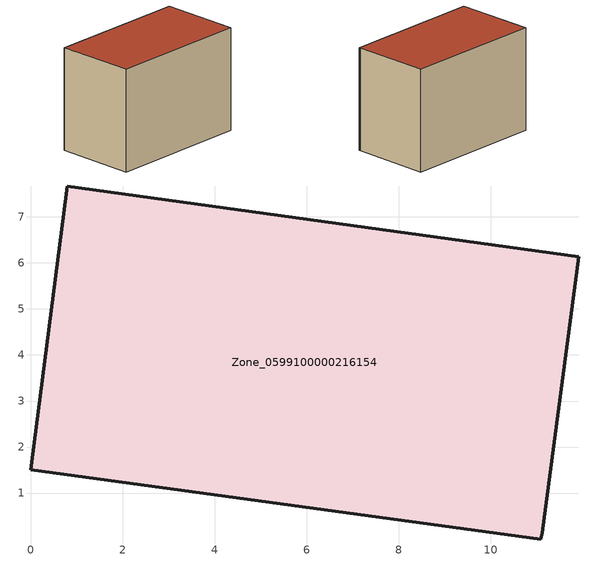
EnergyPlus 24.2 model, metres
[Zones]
Zone_0599100000216154
 floor ground (C_G): 11.12,0.14 11.09,0 0,1.5 0.79,7.67 11.91,6.14 z0
 wall outside (C_F): 11.91,6.14 0.79,7.67 0,1.5 11.09,0 11.12,0.14 11.91,6.14 z0:8.17
 roof outside (C_R): 11.12,0.14 11.91,6.14 0.79,7.67 0,1.5 11.09,0 z8.17
[BUILDING]
Pand.0599100000216154: North Axis=0; Terrain=City; Loads Convergence Tolerance Value=0.04; Temperature Convergence Tolerance Value=0.4; Solar Distribution=FullExterior; Maximum Number of Warmup Days=25; Minimum Number of Warmup Days=1
[Site:Location]
Rotterdam.The.Hague.AP_ZH_NLD Design_Conditions: Latitude=51.96; Longitude=4.45; Time Zone=1; Elevation=-4.5
[SITE:GROUNDTEMPERATURE:BUILDINGSURFACE]
18, 18, 18, 18, 18, 18, 18, 18, 18, 18, 18, 18
[MATERIAL] Thermal Absorptance=0.9; Solar Absorptance=0.7; Visible Absorptance=0.7
Name | Roughness | Thickness | Conductivity | Density | Specific Heat
G.TI.1946-1964 | MediumSmooth | 0.15 | 1 | 540 | 1210
F.TI.1946-1964 | Rough | 0.3 | 0.857143 | 1920 | 840
R.TI.1946-1964 | MediumRough | 0.2 | 0.277778 | 1500 | 1000
[CONSTRUCTION]
C_G: G.TI.1946-1964
C_F: F.TI.1946-1964
C_R: R.TI.1946-1964
[ZONE]
Zone_0599100000216154: Type=1; Multiplier=1; Ceiling Height=Autocalculate; Volume=Autocalculate; Floor Area=autocalculate; Part of Total Floor Area=Yes
[ZONEINFILTRATION:DESIGNFLOWRATE]
Infil_Zone_0599100000216154: Zone or ZoneList or Space or SpaceList=Zone_0599100000216154; Schedule=AlwaysOn; Design Flow Rate Calculation Method=Flow/Area; Flow Rate per Floor Area=0.003; Constant Term Coefficient=1; Temperature Term Coefficient=0; Velocity Term Coefficient=0; Velocity Squared Term Coefficient=0
[HVACTEMPLATE:ZONE:IDEALLOADSAIRSYSTEM]
Zone_0599100000216154: Maximum Heating Supply Air Temperature=50; Minimum Cooling Supply Air Temperature=13; Maximum Heating Supply Air Humidity Ratio=0.0156; Minimum Cooling Supply Air Humidity Ratio=0.0077; Heating Limit=NoLimit; Cooling Limit=NoLimit; Dehumidification Control Type=ConstantSensibleHeatRatio; Cooling Sensible Heat Ratio=0.7; Dehumidification Setpoint=60; Humidification Control Type=None; Humidification Setpoint=30; Outdoor Air Method=None; Outdoor Air Flow Rate per Person=0.00944; Outdoor Air Flow Rate per Zone Floor Area=0; Outdoor Air Flow Rate per Zone=0; Demand Controlled Ventilation Type=None; Outdoor Air Economizer Type=NoEconomizer; Heat Recovery Type=None; Sensible Heat Recovery Effectiveness=0.7; Latent Heat Recovery Effectiveness=0.65
[ZONECONTROL:THERMOSTAT]
ThermostatControl_Zone_0599100000216154: Zone or ZoneList=Zone_0599100000216154; Control Type Schedule=DualSetpointControlType; Control 1=Thermostat_Zone_0599100000216154; Temperature Difference Between Cutout And Setpoint=0
[THERMOSTATSETPOINT:DUALSETPOINT]
Thermostat_Zone_0599100000216154: Heating Setpoint Temperature Schedule=HeatingSetpoint_Zone_0599100000216154; Cooling Setpoint Temperature Schedule=CoolingSetpoint_Zone_0599100000216154
[SCHEDULE:COMPACT]
HeatingSetpoint_Zone_0599100000216154: Through: 12/31, For: AllDays, Until: 24:00, 21
CoolingSetpoint_Zone_0599100000216154: Through: 12/31, For: AllDays, Until: 24:00, 24
DualSetpointControlType: Through: 12/31, For: AllDays, Until: 24:00, 4
AlwaysOn: Through: 12/31, For: AllDays, Until: 24:00, 1
